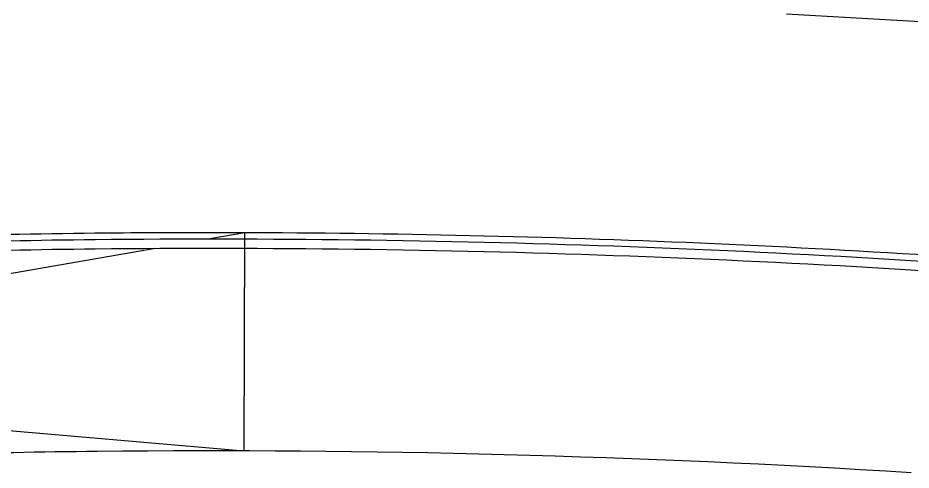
# Model space of a CAD drawing. Header units: millimetres. Extents: x 441061 to 442903, y 4515148 to 4515613.
# Drawn here: x 442460.766 to 442461.662, y 4515547.801 to 4515548.254 of the extents above; entities that cross this region are included whole.
import ezdxf

# ---------------------------------------------------------------- set-up
doc = ezdxf.new("R2010")
doc.units = ezdxf.units.MM
doc.linetypes.add('CONTINUA', pattern=[0])
doc.layers.add('01_mono BAJA', color=2, linetype='Continuous')
doc.layers.add('01_piscinas', color=254, linetype='Continuous')

# ---------------------------------------------------------------- blocks, each defined once
blk = doc.blocks.new('A$C6A825EFA')
at = {"layer": '01_mono BAJA', "color": 254}
blk.add_line((0, 0, 0), (15.7, 0, 0), dxfattribs=at)
blk = doc.blocks.new('A$C21391103')
at = {"layer": '01_piscinas'}
blk.add_line((162.2857, 97.504, 0), (162.291, 99.254), dxfattribs=at)
for points in [[(162.291, 99.254), (162.0102, 99.2052)], [(161.5722, 99.1292), (155.565, 98.086), (162.2857, 97.504)]]:
    blk.add_lwpolyline(points, dxfattribs=at)
for points in [[(78.5187, 98.4452), (89.0397, 80.8531), (89.1594, 80.8875), (95.1259, 82.6194), (101.6263, 84.4959), (106.2174, 85.8212), (112.1265, 87.5016), (116.2241, 88.7094), (116.6605, 88.8384), (128.5543, 92.3525), (131.6276, 93.2513), (131.6705, 93.2638), (136.8501, 94.7785, 0.005835), (144.9303, 97.0989, -0.002257), (145.5161, 97.2446, -0.002318), (146.1172, 97.3882, -0.000234), (146.1324, 97.3918, -0.000109), (146.1607, 97.3984, -0.024811), (152.6844, 98.583, -0.026464), (159.712, 99.1724, -0.005162), (161.0881, 99.2006, -0.022759), (169.41, 98.9059), (174.4367, 98.5998), (190.3909, 97.6282)], [(78.4444, 98.4233), (89.005, 80.7651), (89.1802, 80.8154), (95.1468, 82.5473), (101.6471, 84.4238), (106.238, 85.7491), (112.1474, 87.4296), (116.2453, 88.6375), (116.6817, 88.7665), (128.5755, 92.2806), (131.6486, 93.1793), (131.6915, 93.1918), (136.8706, 94.7063, 0.005834), (144.9503, 97.0266, -0.002251), (145.5338, 97.1717, -0.002318), (146.1343, 97.3152, -0.000235), (146.1496, 97.3188, -0.000109), (146.1778, 97.3253, -0.024812), (152.6944, 98.5087, -0.026464), (159.7143, 99.0975, -0.005162), (161.0889, 99.1256, -0.022761), (169.4047, 98.8311), (174.4321, 98.5249), (190.389, 97.5532)]]:
    blk.add_lwpolyline(points, format="xyb", dxfattribs=at)
at = {"layer": '01_piscinas', "elevation": 0}
blk.add_lwpolyline([(167.6375, 97.3281, 0.018198), (161.1038, 97.4998, 0.005162), (159.7628, 97.4724, 0.026485), (152.9089, 96.8973, 0.006797), (151.156, 96.644, 0.006797)], format="xyb", dxfattribs=at)
at = {"layer": '01_piscinas'}
for centre, radius, start, end in [((161.7608, 32.5345), 66.7187, 90.579417, 91.76237), ((162.0121, 7.6856), 91.5689, 90, 90.579403), ((162.0121, 7.6856), 91.5689, 85.364703, 90)]:
    blk.add_arc(centre, radius, start, end, dxfattribs=at)
at = {"layer": '01_piscinas', "rotation": 356.7041834618886}
blk.add_blockref('A$C6A825EFA', (166.6365, 101.0109, 0), dxfattribs=at)

msp = doc.modelspace()

# ---------------------------------------------------------------- block references
at = {"layer": '01_piscinas', "color": 6, "linetype": 'CONTINUA', "xscale": 0.125, "yscale": 0.125, "zscale": 0.125}
msp.add_blockref('A$C21391103', (442440.70759, 4515535.63213), dxfattribs=at)

doc.saveas('drawing.dxf')
